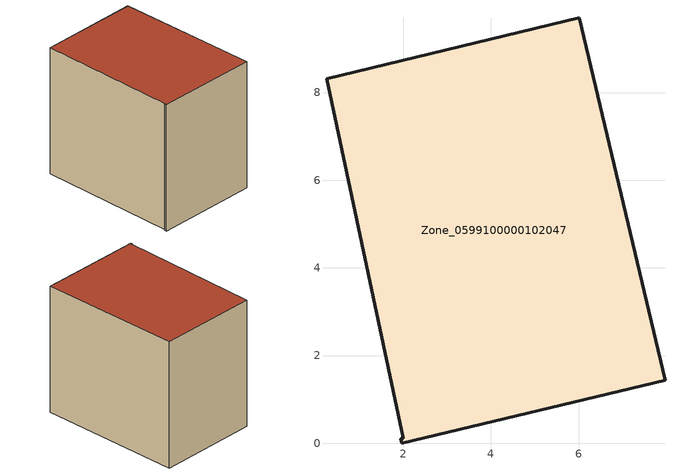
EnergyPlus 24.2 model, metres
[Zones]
Zone_0599100000102047
 floor ground (C_G): 2,0.11 0.25,8.32 6.02,9.71 7.97,1.44 1.97,0 1.95,0.1 z0
 wall outside (C_F): 7.97,1.44 6.02,9.71 0.25,8.32 2,0.11 1.95,0.1 1.97,0 7.97,1.44 z0:7.57
 roof outside (C_R): 0.25,8.32 2,0.11 1.95,0.1 1.97,0 7.97,1.44 6.02,9.71 z7.57
[BUILDING]
Pand.0599100000102047: North Axis=0; Terrain=City; Loads Convergence Tolerance Value=0.04; Temperature Convergence Tolerance Value=0.4; Solar Distribution=FullExterior; Maximum Number of Warmup Days=25; Minimum Number of Warmup Days=1
[Site:Location]
Rotterdam.The.Hague.AP_ZH_NLD Design_Conditions: Latitude=51.96; Longitude=4.45; Time Zone=1; Elevation=-4.5
[SITE:GROUNDTEMPERATURE:BUILDINGSURFACE]
18, 18, 18, 18, 18, 18, 18, 18, 18, 18, 18, 18
[MATERIAL] Thermal Absorptance=0.9; Solar Absorptance=0.7; Visible Absorptance=0.7
Name | Roughness | Thickness | Conductivity | Density | Specific Heat
G.TC.1965-1974 | MediumSmooth | 0.15 | 0.882353 | 540 | 1210
F.TC.1965-1974 | Rough | 0.3 | 0.697674 | 1920 | 840
R.TC.1965-1974 | MediumRough | 0.2 | 0.232558 | 1500 | 1000
[CONSTRUCTION]
C_G: G.TC.1965-1974
C_F: F.TC.1965-1974
C_R: R.TC.1965-1974
[ZONE]
Zone_0599100000102047: Type=1; Multiplier=1; Ceiling Height=Autocalculate; Volume=Autocalculate; Floor Area=autocalculate; Part of Total Floor Area=Yes
[ZONEINFILTRATION:DESIGNFLOWRATE]
Infil_Zone_0599100000102047: Zone or ZoneList or Space or SpaceList=Zone_0599100000102047; Schedule=AlwaysOn; Design Flow Rate Calculation Method=Flow/Area; Flow Rate per Floor Area=0.003; Constant Term Coefficient=1; Temperature Term Coefficient=0; Velocity Term Coefficient=0; Velocity Squared Term Coefficient=0
[HVACTEMPLATE:ZONE:IDEALLOADSAIRSYSTEM]
Zone_0599100000102047: Maximum Heating Supply Air Temperature=50; Minimum Cooling Supply Air Temperature=13; Maximum Heating Supply Air Humidity Ratio=0.0156; Minimum Cooling Supply Air Humidity Ratio=0.0077; Heating Limit=NoLimit; Cooling Limit=NoLimit; Dehumidification Control Type=ConstantSensibleHeatRatio; Cooling Sensible Heat Ratio=0.7; Dehumidification Setpoint=60; Humidification Control Type=None; Humidification Setpoint=30; Outdoor Air Method=None; Outdoor Air Flow Rate per Person=0.00944; Outdoor Air Flow Rate per Zone Floor Area=0; Outdoor Air Flow Rate per Zone=0; Demand Controlled Ventilation Type=None; Outdoor Air Economizer Type=NoEconomizer; Heat Recovery Type=None; Sensible Heat Recovery Effectiveness=0.7; Latent Heat Recovery Effectiveness=0.65
[ZONECONTROL:THERMOSTAT]
ThermostatControl_Zone_0599100000102047: Zone or ZoneList=Zone_0599100000102047; Control Type Schedule=DualSetpointControlType; Control 1=Thermostat_Zone_0599100000102047; Temperature Difference Between Cutout And Setpoint=0
[THERMOSTATSETPOINT:DUALSETPOINT]
Thermostat_Zone_0599100000102047: Heating Setpoint Temperature Schedule=HeatingSetpoint_Zone_0599100000102047; Cooling Setpoint Temperature Schedule=CoolingSetpoint_Zone_0599100000102047
[SCHEDULE:COMPACT]
HeatingSetpoint_Zone_0599100000102047: Through: 12/31, For: AllDays, Until: 24:00, 21
CoolingSetpoint_Zone_0599100000102047: Through: 12/31, For: AllDays, Until: 24:00, 24
DualSetpointControlType: Through: 12/31, For: AllDays, Until: 24:00, 4
AlwaysOn: Through: 12/31, For: AllDays, Until: 24:00, 1
